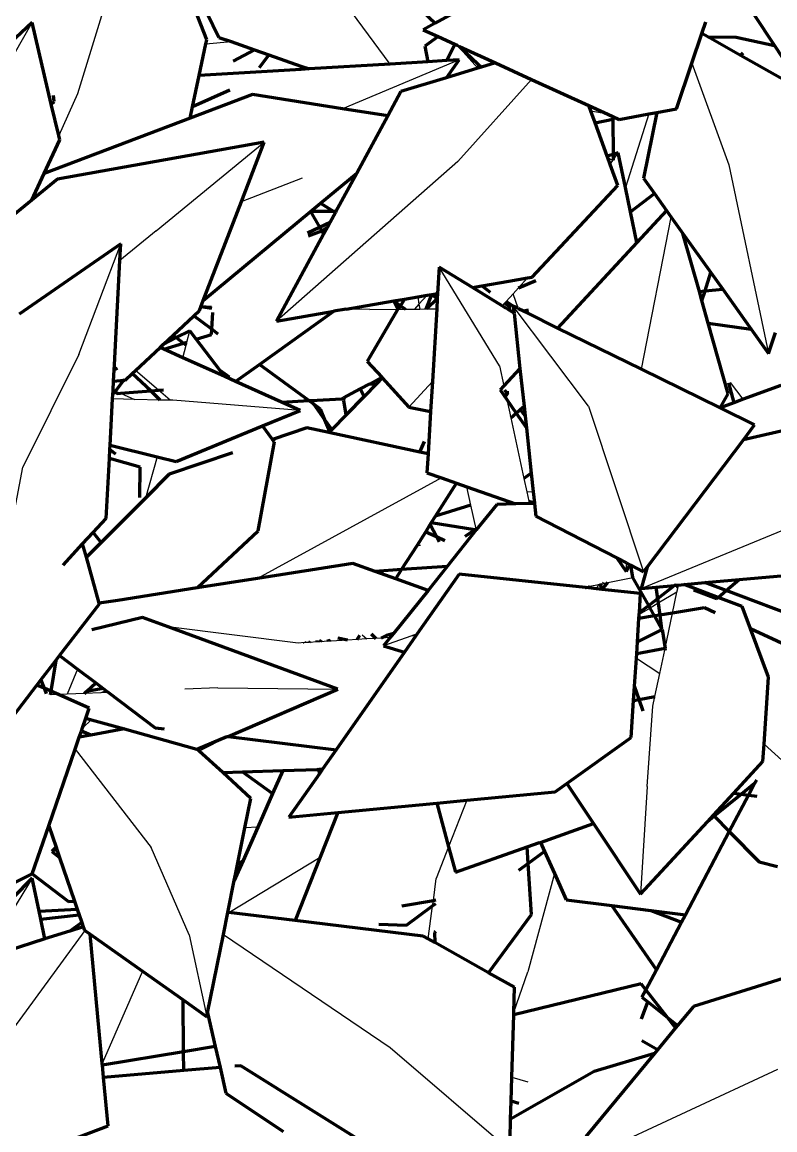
# Model space of a CAD drawing. Header units: millimetres. Extents: x 4307 to 31003, y 2809 to 20009.
# Drawn here: x 7491.4 to 7542.2, y 8134.5 to 8209.3 of the extents above; entities that cross this region are included whole.
import ezdxf

# ---------------------------------------------------------------- set-up
doc = ezdxf.new("R2010")
doc.units = ezdxf.units.MM
doc.layers.add('ProfileEdges', color=7, linetype='Continuous')

msp = doc.modelspace()

# ---------------------------------------------------------------- linework, layer by layer
for p, q in [((7516.201, 8206.426), (7510.197, 8214.64)), ((7497.106, 8210.865), (7495.125, 8204.412)), ((7488.666, 8203.27), (7492.064, 8209.232)), ((7503.785, 8207.794), (7505.483, 8207.938)), ((7522.131, 8206.147), (7520.73, 8207.692)), ((7520.855, 8206.708), (7513, 8203.415)), ((7522.131, 8206.147), (7522.122, 8206.446)), ((7536.559, 8206.486), (7539.052, 8199.622)), ((7525.744, 8205.395), (7520.781, 8199.862)), ((7495.125, 8204.412), (7493.853, 8201.6)), ((7530.886, 8203.039), (7529.742, 8203.241)), ((7533.653, 8203.057), (7532.082, 8198.107)), ((7500.437, 8195.178), (7507.721, 8201.159)), ((7531.225, 8199.911), (7530.892, 8200.091)), ((7531.246, 8199.941), (7531.599, 8200.445)), ((7520.781, 8199.862), (7508.554, 8189.089)), ((7531.068, 8199.687), (7531.225, 8199.911)), ((7531.225, 8199.911), (7531.246, 8199.941)), ((7539.052, 8199.622), (7541.737, 8186.906)), ((7506.18, 8197.158), (7510.288, 8198.741)), ((7533.156, 8185.84), (7535.173, 8196.101)), ((7500.437, 8195.178), (7497.982, 8193.181)), ((7495.22, 8186.831), (7498.041, 8194.297)), ((7523.58, 8186.064), (7519.521, 8192.732)), ((7525.484, 8191.995), (7524.863, 8191.32)), ((7524.234, 8191.712), (7524.211, 8191.777)), ((7524.863, 8191.32), (7524.507, 8190.933)), ((7518.076, 8190.723), (7518.152, 8190.222)), ((7518.707, 8190.832), (7518.152, 8190.222)), ((7524.026, 8190.41), (7523.92, 8190.295)), ((7524.507, 8190.933), (7524.026, 8190.41)), ((7524.848, 8189.963), (7524.507, 8190.933)), ((7504.156, 8190.071), (7503.473, 8190.126)), ((7513.237, 8189.892), (7513.234, 8189.861)), ((7514.831, 8189.858), (7513.237, 8189.892)), ((7514.831, 8189.858), (7516.723, 8189.88)), ((7516.768, 8189.881), (7517.247, 8189.886)), ((7517.247, 8189.886), (7517.852, 8189.894)), ((7518.152, 8190.222), (7517.852, 8189.894)), ((7517.852, 8189.894), (7518.202, 8189.898)), ((7518.152, 8190.222), (7518.202, 8189.898)), ((7518.202, 8189.898), (7518.632, 8189.903)), ((7518.632, 8189.903), (7518.695, 8189.904)), ((7518.695, 8189.904), (7519.352, 8189.911)), ((7523.92, 8190.295), (7523.759, 8190.121)), ((7524.009, 8189.967), (7524.345, 8189.971)), ((7529.593, 8183.348), (7524.517, 8190.084)), ((7502.5, 8187.671), (7502.693, 8188.438)), ((7502.235, 8186.613), (7502.45, 8187.472)), ((7502.45, 8187.472), (7502.5, 8187.671)), ((7495.22, 8186.831), (7491.427, 8179.24)), ((7523.58, 8186.064), (7523.873, 8184.719)), ((7500.596, 8184.418), (7499.036, 8185.761)), ((7497.521, 8184.434), (7497.68, 8184.365)), ((7497.68, 8184.365), (7498.014, 8184.219)), ((7501.374, 8183.747), (7500.596, 8184.418)), ((7519.057, 8185.011), (7517.47, 8183.286)), ((7523.936, 8184.429), (7523.968, 8184.285)), ((7540.031, 8183.815), (7539.164, 8184.935)), ((7498.965, 8183.804), (7497.489, 8183.839)), ((7498.014, 8184.219), (7498.965, 8183.804)), ((7500.701, 8183.763), (7498.965, 8183.804)), ((7501.374, 8183.747), (7500.701, 8183.763)), ((7501.514, 8183.743), (7501.374, 8183.747)), ((7501.514, 8183.743), (7501.521, 8183.77)), ((7501.545, 8183.743), (7501.514, 8183.743)), ((7510.133, 8183.055), (7501.545, 8183.743)), ((7513.084, 8183.734), (7513.32, 8184.043)), ((7523.968, 8184.285), (7523.985, 8184.208)), ((7523.985, 8184.208), (7524.025, 8184.025)), ((7524.124, 8184.111), (7524.025, 8184.025)), ((7524.025, 8184.025), (7524.075, 8183.794)), ((7524.075, 8183.794), (7524.341, 8182.57)), ((7524.187, 8184.165), (7524.124, 8184.111)), ((7529.593, 8183.348), (7533.308, 8172.169)), ((7524.341, 8182.57), (7525.234, 8178.474)), ((7500.495, 8179.937), (7499.699, 8177.143)), ((7490.594, 8174.83), (7491.427, 8179.24)), ((7519.685, 8178.508), (7507.272, 8171.727)), ((7525.234, 8178.474), (7525.433, 8177.562)), ((7521.66, 8176.675), (7521.393, 8177.907)), ((7525.433, 8177.562), (7525.859, 8177.582)), ((7525.433, 8177.562), (7525.568, 8176.94)), ((7525.568, 8176.94), (7525.604, 8176.776)), ((7522.008, 8175.067), (7521.66, 8176.675)), ((7533.149, 8171.053), (7544.61, 8175.776)), ((7522.023, 8174.998), (7522.008, 8175.067)), ((7518.253, 8173.943), (7518.023, 8173.958)), ((7532.119, 8172.206), (7532.151, 8172.769)), ((7530.892, 8171.455), (7532.578, 8171.795)), ((7529.426, 8171.105), (7529.681, 8171.211)), ((7529.681, 8171.211), (7530.255, 8171.327)), ((7530.255, 8171.327), (7530.128, 8171.03)), ((7530.255, 8171.327), (7530.381, 8171.352)), ((7530.381, 8171.352), (7530.58, 8171.369)), ((7530.618, 8171.4), (7530.892, 8171.455)), ((7535.608, 8171.047), (7535.447, 8171.262)), ((7535.556, 8170.805), (7535.608, 8171.047)), ((7535.608, 8171.047), (7535.657, 8171.281)), ((7535.556, 8170.805), (7534.285, 8170.049)), ((7535.257, 8169.395), (7535.556, 8170.805)), ((7533.746, 8169.728), (7533.011, 8169.291)), ((7534.285, 8170.049), (7533.746, 8169.728)), ((7534.75, 8167.002), (7535.257, 8169.395)), ((7510.005, 8167.369), (7501.244, 8168.459)), ((7514.315, 8167.912), (7514.647, 8167.647)), ((7518.036, 8167.98), (7517.599, 8167.824)), ((7510.429, 8167.395), (7510.005, 8167.369)), ((7510.772, 8167.415), (7510.429, 8167.395)), ((7511.295, 8167.447), (7510.772, 8167.415)), ((7511.458, 8167.456), (7511.295, 8167.447)), ((7512.058, 8167.492), (7511.458, 8167.456)), ((7512.229, 8167.502), (7512.058, 8167.492)), ((7512.229, 8167.502), (7512.099, 8167.633)), ((7513.323, 8167.568), (7512.229, 8167.502)), ((7513.992, 8167.608), (7513.323, 8167.568)), ((7514.647, 8167.647), (7513.992, 8167.608)), ((7515.235, 8167.683), (7514.647, 8167.647)), ((7515.611, 8167.705), (7515.235, 8167.683)), ((7516.222, 8167.742), (7515.611, 8167.705)), ((7517.599, 8167.824), (7515.765, 8167.17)), ((7517.941, 8167.845), (7517.599, 8167.824)), ((7534.392, 8165.313), (7534.727, 8166.893)), ((7532.819, 8166.342), (7534.392, 8165.313)), ((7495.132, 8165.609), (7494.433, 8163.918)), ((7534.065, 8163.771), (7534.392, 8165.313)), ((7504.583, 8164.345), (7502.365, 8164.252)), ((7504.583, 8164.345), (7512.69, 8164.257)), ((7493.841, 8163.894), (7493.285, 8163.87)), ((7494.433, 8163.918), (7493.841, 8163.894)), ((7495.601, 8163.967), (7494.433, 8163.918)), ((7496.699, 8164.014), (7495.601, 8163.967)), ((7497.062, 8164.151), (7496.699, 8164.014)), ((7497.216, 8164.035), (7496.699, 8164.014)), ((7533.924, 8163.104), (7534.065, 8163.771)), ((7533.555, 8157.687), (7533.924, 8163.104)), ((7495.455, 8161.642), (7496.062, 8162.196)), ((7505.281, 8161.059), (7503.321, 8160.085)), ((7546.942, 8155.553), (7541.426, 8160.557)), ((7494.963, 8160.21), (7500.088, 8153.58)), ((7533.555, 8157.687), (7533.102, 8150.427)), ((7521.377, 8156.76), (7520.156, 8153.622)), ((7507.291, 8154.957), (7506.418, 8154.9)), ((7493.388, 8153.315), (7493.755, 8153.369)), ((7502.652, 8147.686), (7500.088, 8153.58)), ((7520.156, 8153.622), (7519.323, 8151.482)), ((7505.32, 8149.184), (7511.501, 8152.914)), ((7492.075, 8151.503), (7489.229, 8146.864)), ((7519.127, 8150.007), (7519.323, 8151.482)), ((7527.294, 8151.82), (7525.503, 8145.194)), ((7519.078, 8149.631), (7519.127, 8150.007)), ((7518.783, 8147.411), (7519.078, 8149.631)), ((7495.626, 8147.967), (7490.805, 8141.38)), ((7502.652, 8147.686), (7503.846, 8142.157)), ((7504.968, 8147.715), (7516.222, 8140.086)), ((7499.499, 8145.23), (7496.792, 8139.005)), ((7524.55, 8142.479), (7525.503, 8145.194)), ((7516.222, 8140.086), (7524.272, 8133.152)), ((7524.419, 8138.082), (7525.5, 8137.772)), ((7542.339, 8138.605), (7527.407, 8131.667))]:
    msp.add_line(p, q)
at = {"layer": 'ProfileEdges', "lineweight": 211}
for p, q in [((7516.51, 8211.8), (7519.246, 8209.19)), ((7523.462, 8211.5), (7519.246, 8209.19)), ((7503.841, 8208.059), (7502.825, 8210.652)), ((7503.44, 8210.712), (7504.656, 8208.227)), ((7540.708, 8209.819), (7542.126, 8207.679)), ((7492.064, 8209.232), (7486.545, 8204.035)), ((7493.357, 8203.715), (7492.064, 8209.232)), ((7519.246, 8209.19), (7518.433, 8208.745)), ((7537.231, 8208.483), (7537.497, 8209.273)), ((7518.433, 8208.745), (7519.441, 8208.283)), ((7519.441, 8208.283), (7518.545, 8207.631)), ((7519.441, 8208.283), (7520.583, 8207.76)), ((7536.559, 8206.486), (7537.231, 8208.483)), ((7537.637, 8208.253), (7537.231, 8208.483)), ((7503.331, 8205.643), (7503.785, 8207.794)), ((7503.785, 8207.794), (7503.841, 8208.059)), ((7504.656, 8208.227), (7505.483, 8207.938)), ((7505.483, 8207.938), (7507.06, 8207.387)), ((7518.545, 8207.631), (7518.748, 8206.58)), ((7520.027, 8206.658), (7520.583, 8207.76)), ((7520.583, 8207.76), (7520.73, 8207.692)), ((7520.73, 8207.692), (7520.895, 8207.617)), ((7520.895, 8207.617), (7522.122, 8206.446)), ((7520.895, 8207.617), (7523.316, 8206.507)), ((7537.637, 8208.253), (7539.549, 8208.235)), ((7539.848, 8207.002), (7537.637, 8208.253)), ((7539.549, 8208.235), (7542.126, 8207.679)), ((7542.126, 8207.679), (7543.222, 8206.026)), ((7505.629, 8206.612), (7507.06, 8207.387)), ((7507.06, 8207.387), (7508.026, 8207.049)), ((7508.026, 8207.049), (7507.386, 8206.176)), ((7508.026, 8207.049), (7510.186, 8206.294)), ((7539.848, 8207.002), (7540.026, 8207.183)), ((7542.879, 8205.287), (7539.848, 8207.002)), ((7510.202, 8206.061), (7503.331, 8205.643)), ((7510.186, 8206.294), (7510.202, 8206.061)), ((7510.186, 8206.294), (7510.757, 8206.095)), ((7510.757, 8206.095), (7510.202, 8206.061)), ((7516.201, 8206.426), (7510.757, 8206.095)), ((7518.748, 8206.58), (7516.201, 8206.426)), ((7520.027, 8206.658), (7518.748, 8206.58)), ((7520.017, 8205.504), (7520.855, 8206.708)), ((7522.131, 8206.147), (7520.017, 8205.504)), ((7520.855, 8206.708), (7520.027, 8206.658)), ((7522.122, 8206.446), (7522.362, 8206.217)), ((7522.362, 8206.217), (7522.131, 8206.147)), ((7523.316, 8206.507), (7522.362, 8206.217)), ((7523.316, 8206.507), (7525.744, 8205.395)), ((7535.52, 8203.401), (7536.559, 8206.486)), ((7502.884, 8203.53), (7503.331, 8205.643)), ((7520.017, 8205.504), (7516.927, 8204.565)), ((7525.744, 8205.395), (7529.601, 8203.627)), ((7505.397, 8204.657), (7502.884, 8203.53)), ((7516.927, 8204.565), (7516.044, 8202.933)), ((7493.357, 8203.715), (7493.546, 8203.909)), ((7493.546, 8203.909), (7493.497, 8204.304)), ((7506.92, 8204.377), (7502.726, 8202.784)), ((7513, 8203.415), (7506.92, 8204.377)), ((7493.853, 8201.6), (7493.357, 8203.715)), ((7502.726, 8202.784), (7502.884, 8203.53)), ((7516.044, 8202.933), (7513, 8203.415)), ((7529.742, 8203.241), (7529.601, 8203.627)), ((7529.601, 8203.627), (7530.886, 8203.039)), ((7530.029, 8202.455), (7529.742, 8203.241)), ((7530.886, 8203.039), (7531.225, 8202.883)), ((7531.65, 8202.688), (7533.653, 8203.057)), ((7534.196, 8203.157), (7533.3, 8198.725)), ((7533.653, 8203.057), (7534.196, 8203.157)), ((7534.196, 8203.157), (7535.52, 8203.401)), ((7502.726, 8202.784), (7492.879, 8199.041)), ((7516.044, 8202.933), (7513.954, 8199.071)), ((7530.029, 8202.455), (7531.226, 8202.717)), ((7530.85, 8200.207), (7530.029, 8202.455)), ((7531.225, 8202.883), (7531.226, 8202.717)), ((7531.225, 8202.883), (7531.65, 8202.688)), ((7531.226, 8202.717), (7531.243, 8200.332)), ((7493.923, 8201.305), (7493.853, 8201.6)), ((7492.879, 8199.041), (7493.923, 8201.305)), ((7507.721, 8201.159), (7493.779, 8198.659)), ((7506.18, 8197.158), (7507.721, 8201.159)), ((7531.243, 8200.332), (7530.85, 8200.207)), ((7530.892, 8200.091), (7530.85, 8200.207)), ((7531.049, 8199.661), (7530.892, 8200.091)), ((7531.599, 8200.445), (7531.243, 8200.332)), ((7531.243, 8200.332), (7531.246, 8199.941)), ((7532.082, 8198.107), (7531.599, 8200.445)), ((7531.068, 8199.687), (7531.049, 8199.661)), ((7531.569, 8198.239), (7531.049, 8199.661)), ((7492.052, 8197.248), (7492.879, 8199.041)), ((7493.779, 8198.659), (7492.052, 8197.248)), ((7511.51, 8197.041), (7513.954, 8199.071)), ((7513.954, 8199.071), (7512.555, 8196.485)), ((7533.3, 8198.725), (7534.043, 8197.684)), ((7525.781, 8192.046), (7531.569, 8198.239)), ((7532.425, 8196.447), (7532.082, 8198.107)), ((7492.052, 8197.248), (7488.668, 8194.486)), ((7503.609, 8190.481), (7506.18, 8197.158)), ((7532.425, 8196.447), (7534.043, 8197.684)), ((7534.043, 8197.684), (7534.858, 8196.543)), ((7503.609, 8190.481), (7510.828, 8196.475)), ((7510.828, 8196.475), (7511.51, 8197.041)), ((7512.412, 8196.484), (7510.828, 8196.475)), ((7510.828, 8196.475), (7511.449, 8195.422)), ((7511.51, 8197.041), (7512.412, 8196.484)), ((7512.519, 8196.418), (7512.161, 8195.755)), ((7512.555, 8196.485), (7512.412, 8196.484)), ((7512.412, 8196.484), (7512.519, 8196.418)), ((7512.555, 8196.485), (7512.519, 8196.418)), ((7532.852, 8194.383), (7532.425, 8196.447)), ((7534.858, 8196.543), (7532.852, 8194.383)), ((7534.858, 8196.543), (7535.173, 8196.101)), ((7511.449, 8195.422), (7512.161, 8195.755)), ((7512.161, 8195.755), (7511.985, 8195.431)), ((7535.173, 8196.101), (7535.96, 8194.999)), ((7511.726, 8194.952), (7508.554, 8189.089)), ((7510.637, 8195.042), (7511.449, 8195.422)), ((7510.708, 8194.847), (7511.596, 8195.185)), ((7511.449, 8195.422), (7511.596, 8195.185)), ((7511.596, 8195.185), (7511.985, 8195.431)), ((7511.596, 8195.185), (7511.726, 8194.952)), ((7511.985, 8195.431), (7511.726, 8194.952)), ((7537.065, 8191.087), (7535.96, 8194.999)), ((7535.96, 8194.999), (7537.848, 8192.354)), ((7498.041, 8194.297), (7491.194, 8189.552)), ((7497.982, 8193.181), (7498.041, 8194.297)), ((7532.852, 8194.383), (7527.498, 8188.62)), ((7497.611, 8186.145), (7497.982, 8193.181)), ((7519.521, 8192.732), (7519.414, 8190.953)), ((7521.756, 8191.355), (7519.521, 8192.732)), ((7524.211, 8191.777), (7525.484, 8191.995)), ((7524.863, 8191.32), (7526.028, 8191.833)), ((7525.484, 8191.995), (7525.781, 8192.046)), ((7537.45, 8191.124), (7537.848, 8192.354)), ((7537.848, 8192.354), (7538.643, 8191.24)), ((7521.756, 8191.355), (7522.392, 8191.464)), ((7523.759, 8190.121), (7521.756, 8191.355)), ((7522.392, 8191.464), (7524.211, 8191.777)), ((7522.982, 8191.013), (7522.392, 8191.464)), ((7537.065, 8191.087), (7537.45, 8191.124)), ((7537.239, 8190.472), (7537.065, 8191.087)), ((7537.239, 8190.472), (7537.45, 8191.124)), ((7537.45, 8191.124), (7538.643, 8191.24)), ((7538.643, 8191.24), (7540.569, 8188.541)), ((7503.473, 8190.126), (7503.609, 8190.481)), ((7513.237, 8189.892), (7516.453, 8190.445)), ((7516.453, 8190.445), (7517.18, 8190.569)), ((7516.453, 8190.445), (7516.723, 8189.88)), ((7516.453, 8190.445), (7516.912, 8190.122)), ((7517.18, 8190.569), (7516.912, 8190.122)), ((7517.18, 8190.569), (7518.076, 8190.723)), ((7518.076, 8190.723), (7518.707, 8190.832)), ((7518.632, 8189.903), (7519.016, 8190.885)), ((7519.392, 8190.582), (7518.695, 8189.904)), ((7518.707, 8190.832), (7519.016, 8190.885)), ((7519.016, 8190.885), (7519.414, 8190.953)), ((7519.392, 8190.582), (7519.016, 8190.885)), ((7519.392, 8190.582), (7519.352, 8189.911)), ((7519.414, 8190.953), (7519.392, 8190.582)), ((7524.517, 8190.084), (7524.026, 8190.41)), ((7537.666, 8188.958), (7537.239, 8190.472)), ((7502.961, 8189.435), (7503.345, 8189.795)), ((7503.345, 8189.795), (7503.441, 8190.044)), ((7503.441, 8190.044), (7503.473, 8190.126)), ((7504.187, 8189.945), (7503.441, 8190.044)), ((7504.182, 8188.536), (7504.26, 8189.656)), ((7507.397, 8186.168), (7512.405, 8189.75)), ((7508.554, 8189.089), (7512.405, 8189.75)), ((7513.237, 8189.892), (7512.405, 8189.75)), ((7516.723, 8189.88), (7514.669, 8186.368)), ((7516.723, 8189.88), (7516.768, 8189.881)), ((7516.912, 8190.122), (7516.768, 8189.881)), ((7516.912, 8190.122), (7517.247, 8189.886)), ((7519.352, 8189.911), (7519.057, 8185.011)), ((7524.009, 8189.967), (7523.759, 8190.121)), ((7524.345, 8189.971), (7523.92, 8190.295)), ((7524.162, 8189.873), (7524.009, 8189.967)), ((7524.162, 8189.873), (7524.345, 8189.971)), ((7524.567, 8189.623), (7524.162, 8189.873)), ((7524.848, 8189.963), (7524.517, 8190.084)), ((7524.517, 8190.084), (7524.567, 8189.623)), ((7524.567, 8189.623), (7524.967, 8185.896)), ((7524.866, 8189.913), (7524.848, 8189.963)), ((7525.204, 8189.747), (7524.866, 8189.913)), ((7525.547, 8189.833), (7525.204, 8189.747)), ((7525.494, 8189.612), (7525.204, 8189.747)), ((7527.498, 8188.62), (7525.494, 8189.612)), ((7501.567, 8188.13), (7502.961, 8189.435)), ((7504.182, 8188.536), (7502.961, 8189.435)), ((7537.666, 8188.958), (7540.569, 8188.541)), ((7539.013, 8184.191), (7537.666, 8188.958)), ((7500.919, 8187.524), (7501.567, 8188.13)), ((7501.567, 8188.13), (7501.783, 8187.969)), ((7502.693, 8188.438), (7501.783, 8187.969)), ((7503.128, 8187.867), (7502.693, 8188.438)), ((7503.128, 8187.867), (7504.158, 8188.188)), ((7504.158, 8188.188), (7504.182, 8188.536)), ((7504.62, 8188.214), (7504.182, 8188.536)), ((7533.156, 8185.84), (7527.498, 8188.62)), ((7540.569, 8188.541), (7541.737, 8186.906)), ((7541.737, 8186.906), (7542.205, 8188.307)), ((7500.69, 8187.309), (7500.919, 8187.524)), ((7501.783, 8187.969), (7500.919, 8187.524)), ((7500.956, 8187.189), (7502.277, 8187.601)), ((7501.783, 8187.969), (7502.277, 8187.601)), ((7502.277, 8187.601), (7502.5, 8187.671)), ((7502.277, 8187.601), (7502.45, 8187.472)), ((7504.713, 8185.787), (7503.128, 8187.867)), ((7499.036, 8185.761), (7500.69, 8187.309)), ((7500.956, 8187.189), (7500.69, 8187.309)), ((7502.235, 8186.613), (7500.956, 8187.189)), ((7505.05, 8185.345), (7502.235, 8186.613)), ((7497.593, 8185.81), (7497.611, 8186.145)), ((7497.81, 8185.922), (7497.593, 8185.81)), ((7497.611, 8186.145), (7497.656, 8186.16)), ((7505.783, 8185.014), (7507.397, 8186.168)), ((7510.717, 8183.723), (7507.397, 8186.168)), ((7514.669, 8186.368), (7515.646, 8185.293)), ((7524.967, 8185.896), (7523.873, 8184.719)), ((7524.967, 8185.896), (7525.241, 8183.346)), ((7497.552, 8185.032), (7497.593, 8185.81)), ((7497.552, 8185.032), (7498.239, 8185.096)), ((7497.68, 8184.365), (7498.239, 8185.096)), ((7498.239, 8185.096), (7498.295, 8185.169)), ((7498.239, 8185.096), (7498.336, 8185.105)), ((7498.336, 8185.105), (7498.821, 8185.56)), ((7498.821, 8185.56), (7499.036, 8185.761)), ((7500.059, 8184.376), (7498.821, 8185.56)), ((7504.713, 8185.787), (7505.342, 8185.318)), ((7505.05, 8185.345), (7504.713, 8185.787)), ((7505.783, 8185.014), (7505.05, 8185.345)), ((7514.834, 8184.857), (7515.646, 8185.293)), ((7515.683, 8185.253), (7515.268, 8184.83)), ((7515.646, 8185.293), (7515.683, 8185.253)), ((7515.683, 8185.253), (7517.47, 8183.286)), ((7538.467, 8183.241), (7533.156, 8185.84)), ((7497.505, 8184.136), (7497.518, 8184.39)), ((7497.518, 8184.39), (7497.521, 8184.434)), ((7497.518, 8184.39), (7497.639, 8184.311)), ((7497.521, 8184.434), (7497.552, 8185.032)), ((7497.639, 8184.311), (7497.68, 8184.365)), ((7498.014, 8184.219), (7500.059, 8184.376)), ((7500.059, 8184.376), (7500.596, 8184.418)), ((7500.701, 8183.763), (7500.059, 8184.376)), ((7500.596, 8184.418), (7500.934, 8184.444)), ((7508.881, 8183.619), (7505.783, 8185.014)), ((7513.32, 8184.043), (7514.198, 8184.515)), ((7514.198, 8184.515), (7514.834, 8184.857)), ((7514.198, 8184.515), (7514.46, 8184.006)), ((7515.268, 8184.83), (7514.46, 8184.006)), ((7514.834, 8184.857), (7515.268, 8184.83)), ((7519.057, 8185.011), (7518.935, 8182.979)), ((7523.873, 8184.719), (7523.621, 8184.447)), ((7523.621, 8184.447), (7524.075, 8183.794)), ((7524.063, 8184.28), (7523.936, 8184.429)), ((7539.023, 8184.932), (7539.396, 8183.582)), ((7542.555, 8184.742), (7540.031, 8183.815)), ((7497.325, 8180.726), (7497.489, 8183.839)), ((7497.489, 8183.839), (7497.505, 8184.136)), ((7497.505, 8184.136), (7497.639, 8184.311)), ((7497.639, 8184.311), (7497.805, 8184.203)), ((7497.805, 8184.203), (7498.014, 8184.219)), ((7508.881, 8183.619), (7510.717, 8183.723)), ((7510.133, 8183.055), (7508.881, 8183.619)), ((7510.717, 8183.723), (7510.872, 8183.732)), ((7511.056, 8183.473), (7510.717, 8183.723)), ((7510.872, 8183.732), (7512.961, 8183.85)), ((7511.056, 8183.473), (7510.872, 8183.732)), ((7512.961, 8183.85), (7513.056, 8183.901)), ((7513.056, 8183.901), (7513.32, 8184.043)), ((7513.084, 8183.734), (7513.056, 8183.901)), ((7513.25, 8182.771), (7513.084, 8183.734)), ((7514.46, 8184.006), (7513.25, 8182.771)), ((7523.968, 8184.285), (7524.063, 8184.28)), ((7523.985, 8184.208), (7524.124, 8184.111)), ((7524.181, 8184.14), (7524.063, 8184.28)), ((7524.063, 8184.28), (7524.212, 8184.27)), ((7524.075, 8183.794), (7524.706, 8182.885)), ((7524.124, 8184.111), (7524.167, 8184.081)), ((7538.467, 8183.241), (7539.013, 8184.191)), ((7540.031, 8183.815), (7539.396, 8183.582)), ((7507.59, 8182.01), (7510.133, 8183.055)), ((7511.805, 8182.423), (7511.056, 8183.473)), ((7511.508, 8183.14), (7511.056, 8183.473)), ((7511.805, 8182.423), (7511.508, 8183.14)), ((7517.47, 8183.286), (7518.935, 8182.979)), ((7518.935, 8182.979), (7518.764, 8180.13)), ((7524.341, 8182.57), (7524.706, 8182.885)), ((7524.706, 8182.885), (7524.979, 8183.12)), ((7524.706, 8182.885), (7525.397, 8181.889)), ((7524.979, 8183.12), (7525.241, 8183.346)), ((7525.31, 8182.695), (7524.979, 8183.12)), ((7525.241, 8183.346), (7525.31, 8182.695)), ((7539.396, 8183.582), (7538.467, 8183.241)), ((7540.792, 8182.087), (7538.467, 8183.241)), ((7512.27, 8181.771), (7511.805, 8182.423)), ((7512.133, 8181.631), (7511.805, 8182.423)), ((7513.25, 8182.771), (7512.27, 8181.771)), ((7525.31, 8182.695), (7525.397, 8181.889)), ((7501.772, 8179.619), (7507.59, 8182.01)), ((7508.284, 8181.099), (7507.59, 8182.01)), ((7510.592, 8181.876), (7508.284, 8181.099)), ((7512.064, 8181.561), (7510.592, 8181.876)), ((7512.133, 8181.631), (7512.064, 8181.561)), ((7512.171, 8181.539), (7512.064, 8181.561)), ((7512.27, 8181.771), (7512.133, 8181.631)), ((7512.171, 8181.539), (7512.133, 8181.631)), ((7518.214, 8180.247), (7512.171, 8181.539)), ((7525.397, 8181.889), (7525.724, 8178.839)), ((7540.033, 8181.081), (7540.792, 8182.087)), ((7543.468, 8181.863), (7540.033, 8181.081)), ((7497.309, 8180.425), (7497.325, 8180.726)), ((7497.325, 8180.726), (7500.495, 8179.937)), ((7507.299, 8174.935), (7508.413, 8180.931)), ((7508.413, 8180.931), (7508.284, 8181.099)), ((7518.214, 8180.247), (7518.525, 8180.97)), ((7533.553, 8172.493), (7540.033, 8181.081)), ((7497.277, 8179.821), (7497.309, 8180.425)), ((7497.309, 8180.425), (7497.681, 8180.139)), ((7500.495, 8179.937), (7501.772, 8179.619)), ((7505.586, 8180.191), (7501.305, 8178.751)), ((7518.764, 8180.13), (7518.214, 8180.247)), ((7518.764, 8180.13), (7518.687, 8178.859)), ((7497.063, 8175.768), (7497.277, 8179.821)), ((7499.355, 8179.223), (7497.277, 8179.821)), ((7499.337, 8177.195), (7499.355, 8179.223)), ((7501.305, 8178.751), (7499.699, 8177.143)), ((7518.687, 8178.859), (7519.685, 8178.508)), ((7519.685, 8178.508), (7520.687, 8178.155)), ((7525.724, 8178.839), (7525.234, 8178.474)), ((7525.724, 8178.839), (7525.859, 8177.582)), ((7519.279, 8175.937), (7520.687, 8178.155)), ((7520.687, 8178.155), (7521.393, 8177.907)), ((7521.393, 8177.907), (7524.673, 8176.753)), ((7499.699, 8177.143), (7496.718, 8174.157)), ((7525.568, 8176.94), (7525.941, 8176.816)), ((7525.859, 8177.582), (7525.941, 8176.816)), ((7521.66, 8176.675), (7519.279, 8175.937)), ((7523.4, 8176.721), (7522.023, 8174.998)), ((7524.673, 8176.753), (7523.4, 8176.721)), ((7525.604, 8176.776), (7524.673, 8176.753)), ((7525.945, 8176.785), (7525.604, 8176.776)), ((7525.941, 8176.816), (7525.945, 8176.785)), ((7525.945, 8176.785), (7526.036, 8175.938)), ((7496.187, 8174.825), (7497.063, 8175.768)), ((7518.912, 8175.359), (7518.987, 8175.477)), ((7518.987, 8175.477), (7519.279, 8175.937)), ((7521.928, 8175.013), (7518.987, 8175.477)), ((7526.036, 8175.938), (7531.49, 8173.111)), ((7495.468, 8174.051), (7496.187, 8174.825)), ((7496.718, 8174.157), (7496.187, 8174.825)), ((7503.195, 8171.087), (7507.299, 8174.935)), ((7518.023, 8173.958), (7518.609, 8174.881)), ((7518.609, 8174.881), (7518.912, 8175.359)), ((7518.609, 8174.881), (7519.331, 8174.545)), ((7518.912, 8175.359), (7519.331, 8174.545)), ((7522.023, 8174.998), (7520.058, 8172.54)), ((7521.269, 8174.574), (7521.928, 8175.013)), ((7521.928, 8175.013), (7522.008, 8175.067)), ((7522.023, 8174.998), (7521.928, 8175.013)), ((7494.152, 8172.633), (7495.468, 8174.051)), ((7495.719, 8173.157), (7495.468, 8174.051)), ((7496.718, 8174.157), (7495.719, 8173.157)), ((7516.983, 8172.32), (7518.023, 8173.958)), ((7519.331, 8174.545), (7519.889, 8174.285)), ((7519.331, 8174.545), (7519.506, 8174.205)), ((7496.592, 8170.051), (7495.719, 8173.157)), ((7513.685, 8172.733), (7507.272, 8171.727)), ((7515.204, 8172.192), (7513.685, 8172.733)), ((7520.058, 8172.54), (7516.983, 8172.32)), ((7520.058, 8172.54), (7518.766, 8170.924)), ((7531.49, 8173.111), (7532.119, 8172.206)), ((7531.49, 8173.111), (7532.151, 8172.769)), ((7532.119, 8172.206), (7532.376, 8172.652)), ((7532.151, 8172.769), (7532.376, 8172.652)), ((7532.376, 8172.652), (7532.453, 8172.612)), ((7532.578, 8171.795), (7532.453, 8172.612)), ((7532.453, 8172.612), (7533.308, 8172.169)), ((7533.553, 8172.493), (7533.149, 8171.053)), ((7533.308, 8172.169), (7533.553, 8172.493)), ((7539.747, 8171.652), (7548.275, 8172.428)), ((7507.272, 8171.727), (7503.195, 8171.087)), ((7516.983, 8172.32), (7515.204, 8172.192)), ((7516.589, 8171.699), (7515.204, 8172.192)), ((7516.589, 8171.699), (7516.983, 8172.32)), ((7518.766, 8170.924), (7516.589, 8171.699)), ((7520.864, 8172.023), (7518.036, 8167.98)), ((7529.395, 8171.109), (7520.864, 8172.023)), ((7533.648, 8169.902), (7532.578, 8171.795)), ((7537.429, 8171.442), (7539.747, 8171.652)), ((7538.863, 8170.903), (7539.747, 8171.652)), ((7503.195, 8171.087), (7497.853, 8170.249)), ((7518.766, 8170.924), (7516.442, 8168.017)), ((7529.379, 8171.151), (7529.395, 8171.109)), ((7529.395, 8171.109), (7529.426, 8171.105)), ((7529.426, 8171.105), (7529.456, 8171.166)), ((7529.613, 8171.085), (7529.426, 8171.105)), ((7529.681, 8171.211), (7529.613, 8171.085)), ((7530.128, 8171.03), (7529.613, 8171.085)), ((7530.502, 8170.99), (7530.128, 8171.03)), ((7530.502, 8170.99), (7530.381, 8171.352)), ((7530.502, 8170.99), (7530.892, 8171.455)), ((7533.103, 8170.711), (7530.502, 8170.99)), ((7530.618, 8171.4), (7530.58, 8171.369)), ((7533.149, 8171.053), (7534.132, 8171.142)), ((7534.132, 8171.142), (7535.399, 8171.257)), ((7534.132, 8171.142), (7534.243, 8170.352)), ((7535.399, 8171.257), (7534.243, 8170.352)), ((7535.447, 8171.262), (7535.399, 8171.257)), ((7535.447, 8171.262), (7535.657, 8171.281)), ((7535.657, 8171.281), (7536.039, 8171.315)), ((7536.039, 8171.315), (7537.429, 8171.442)), ((7538.326, 8170.448), (7536.039, 8171.315)), ((7536.681, 8170.948), (7538.23, 8170.367)), ((7538.863, 8170.903), (7537.429, 8171.442)), ((7538.326, 8170.448), (7538.863, 8170.903)), ((7544.432, 8168.811), (7538.863, 8170.903)), ((7497.853, 8170.249), (7496.592, 8170.051)), ((7533.02, 8169.428), (7533.103, 8170.711)), ((7534.243, 8170.352), (7533.648, 8169.902)), ((7534.243, 8170.352), (7534.285, 8170.049)), ((7538.23, 8170.367), (7538.326, 8170.448)), ((7539.955, 8169.83), (7538.326, 8170.448)), ((7493.918, 8166.525), (7496.605, 8170.004)), ((7496.605, 8170.004), (7496.592, 8170.051)), ((7533.011, 8169.291), (7533.02, 8169.428)), ((7533.648, 8169.902), (7533.02, 8169.428)), ((7533.746, 8169.728), (7533.648, 8169.902)), ((7534.048, 8169.194), (7533.746, 8169.728)), ((7534.285, 8170.049), (7534.397, 8169.252)), ((7537.405, 8169.752), (7535.257, 8169.395)), ((7538.135, 8169.416), (7537.405, 8169.752)), ((7540.516, 8168.32), (7539.955, 8169.83)), ((7499.5, 8169.099), (7496.089, 8168.26)), ((7501.244, 8168.459), (7499.5, 8169.099)), ((7532.891, 8167.444), (7532.993, 8169.019)), ((7532.993, 8169.019), (7533.011, 8169.291)), ((7534.048, 8169.194), (7532.993, 8169.019)), ((7534.397, 8169.252), (7534.048, 8169.194)), ((7534.522, 8168.356), (7534.048, 8169.194)), ((7535.257, 8169.395), (7534.397, 8169.252)), ((7534.397, 8169.252), (7534.522, 8168.356)), ((7512.69, 8164.257), (7501.244, 8168.459)), ((7514.921, 8167.988), (7515.235, 8167.683)), ((7516.442, 8168.017), (7515.967, 8167.879)), ((7516.442, 8168.017), (7516.222, 8167.742)), ((7518.036, 8167.98), (7517.941, 8167.845)), ((7532.891, 8167.444), (7534.568, 8168.275)), ((7534.568, 8168.275), (7534.522, 8168.356)), ((7534.568, 8168.275), (7534.75, 8167.002)), ((7546.454, 8165.586), (7540.516, 8168.32)), ((7541.722, 8165.07), (7540.516, 8168.32)), ((7510.414, 8167.421), (7510.429, 8167.395)), ((7510.812, 8167.471), (7510.772, 8167.415)), ((7511.295, 8167.447), (7511.294, 8167.532)), ((7511.552, 8167.564), (7511.458, 8167.456)), ((7512.002, 8167.621), (7512.058, 8167.492)), ((7513.323, 8167.568), (7512.688, 8167.707)), ((7513.992, 8167.608), (7514.173, 8167.894)), ((7515.967, 8167.879), (7515.611, 8167.705)), ((7516.222, 8167.742), (7515.765, 8167.17)), ((7515.765, 8167.17), (7517.181, 8166.758)), ((7517.941, 8167.845), (7517.181, 8166.758)), ((7532.839, 8166.645), (7532.891, 8167.444)), ((7493.663, 8166.195), (7493.918, 8166.525)), ((7493.918, 8166.525), (7495.132, 8165.609)), ((7517.181, 8166.758), (7512.577, 8160.176)), ((7532.819, 8166.342), (7532.839, 8166.645)), ((7534.75, 8167.002), (7532.839, 8166.645)), ((7534.75, 8167.002), (7534.727, 8166.893)), ((7492.644, 8164.876), (7493.663, 8166.195)), ((7493.663, 8166.195), (7493.325, 8164.119)), ((7532.697, 8164.46), (7532.819, 8166.342)), ((7495.132, 8165.609), (7496.361, 8164.68)), ((7541.426, 8160.557), (7541.722, 8165.07)), ((7488.298, 8159.25), (7492.379, 8164.533)), ((7492.379, 8164.533), (7492.644, 8164.876)), ((7492.871, 8164.318), (7492.379, 8164.533)), ((7492.644, 8164.876), (7492.871, 8164.318)), ((7492.871, 8164.318), (7493.017, 8163.957)), ((7493.325, 8164.119), (7492.871, 8164.318)), ((7495.738, 8164.096), (7496.361, 8164.68)), ((7496.864, 8164.301), (7495.738, 8164.096)), ((7496.361, 8164.68), (7496.864, 8164.301)), ((7496.864, 8164.301), (7497.062, 8164.151)), ((7505.281, 8161.059), (7512.69, 8164.257)), ((7532.634, 8163.493), (7532.697, 8164.46)), ((7532.998, 8163.564), (7532.697, 8164.46)), ((7493.325, 8164.119), (7493.285, 8163.87)), ((7493.841, 8163.894), (7493.325, 8164.119)), ((7495.917, 8162.986), (7493.841, 8163.894)), ((7495.601, 8163.967), (7495.738, 8164.096)), ((7497.062, 8164.151), (7497.216, 8164.035)), ((7497.216, 8164.035), (7500.371, 8161.653)), ((7532.473, 8161.007), (7532.634, 8163.493)), ((7532.634, 8163.493), (7532.998, 8163.564)), ((7532.998, 8163.564), (7534.065, 8163.771)), ((7533.265, 8162.769), (7532.998, 8163.564)), ((7495.682, 8162.302), (7495.917, 8162.986)), ((7495.455, 8161.642), (7495.682, 8162.302)), ((7495.682, 8162.302), (7496.062, 8162.196)), ((7496.062, 8162.196), (7498.294, 8161.573)), ((7495.239, 8161.013), (7495.383, 8161.433)), ((7495.383, 8161.433), (7495.455, 8161.642)), ((7496.026, 8161.157), (7495.383, 8161.433)), ((7498.294, 8161.573), (7496.026, 8161.157)), ((7498.294, 8161.573), (7503.176, 8160.21)), ((7500.371, 8161.653), (7500.976, 8161.58)), ((7494.963, 8160.21), (7495.239, 8161.013)), ((7496.026, 8161.157), (7495.239, 8161.013)), ((7503.176, 8160.21), (7505.195, 8161.069)), ((7505.195, 8161.069), (7505.281, 8161.059)), ((7505.281, 8161.059), (7512.577, 8160.176)), ((7528.134, 8157.901), (7532.473, 8161.007)), ((7541.348, 8159.367), (7541.426, 8160.557)), ((7493.186, 8155.035), (7494.963, 8160.21)), ((7503.321, 8160.085), (7503.176, 8160.21)), ((7504.916, 8158.63), (7503.321, 8160.085)), ((7512.577, 8160.176), (7511.657, 8158.861)), ((7539.385, 8157.239), (7541.348, 8159.367)), ((7504.916, 8158.63), (7506.259, 8158.676)), ((7506.82, 8156.893), (7504.916, 8158.63)), ((7506.259, 8158.676), (7508.971, 8158.769)), ((7506.259, 8158.676), (7508.286, 8157.214)), ((7508.971, 8158.769), (7508.286, 8157.214)), ((7508.971, 8158.769), (7511.297, 8158.849)), ((7511.438, 8158.549), (7509.386, 8155.614)), ((7511.297, 8158.849), (7511.433, 8158.853)), ((7511.434, 8158.793), (7511.297, 8158.849)), ((7511.433, 8158.853), (7511.657, 8158.861)), ((7511.434, 8158.793), (7511.433, 8158.853)), ((7511.438, 8158.549), (7511.434, 8158.793)), ((7511.57, 8158.737), (7511.434, 8158.793)), ((7511.57, 8158.737), (7511.438, 8158.549)), ((7511.657, 8158.861), (7511.57, 8158.737)), ((7527.335, 8157.329), (7528.134, 8157.901)), ((7528.134, 8157.901), (7529.931, 8155.197)), ((7540.79, 8157.891), (7539.906, 8157.175)), ((7540.79, 8157.891), (7540.382, 8157.116)), ((7540.914, 8158.125), (7540.79, 8157.891)), ((7506.418, 8154.9), (7506.82, 8156.893)), ((7508.286, 8157.214), (7507.291, 8154.957)), ((7519.37, 8156.568), (7521.377, 8156.76)), ((7521.377, 8156.76), (7527.335, 8157.329)), ((7538.01, 8155.748), (7539.385, 8157.239)), ((7539.906, 8157.175), (7538.069, 8155.687)), ((7540.382, 8157.116), (7539.083, 8154.653)), ((7539.385, 8157.239), (7539.906, 8157.175)), ((7539.906, 8157.175), (7540.382, 8157.116)), ((7540.382, 8157.116), (7540.948, 8157.047)), ((7512.693, 8155.93), (7519.37, 8156.568)), ((7519.37, 8156.568), (7520.156, 8153.622)), ((7509.386, 8155.614), (7512.693, 8155.93)), ((7512.693, 8155.93), (7511.501, 8152.914)), ((7533.102, 8150.427), (7537.614, 8155.319)), ((7537.614, 8155.319), (7538.01, 8155.748)), ((7538.069, 8155.687), (7537.614, 8155.319)), ((7538.01, 8155.748), (7538.069, 8155.687)), ((7538.069, 8155.687), (7539.083, 8154.653)), ((7492.071, 8151.789), (7493.186, 8155.035)), ((7493.186, 8155.035), (7493.673, 8153.608)), ((7505.922, 8152.44), (7506.418, 8154.9)), ((7507.291, 8154.957), (7506.301, 8152.71)), ((7526.361, 8153.909), (7529.931, 8155.197)), ((7529.931, 8155.197), (7533.102, 8150.427)), ((7539.083, 8154.653), (7536.125, 8149.042)), ((7539.083, 8154.653), (7541.089, 8152.608)), ((7525.459, 8153.626), (7526.294, 8153.919)), ((7526.294, 8153.919), (7526.361, 8153.909)), ((7526.348, 8153.938), (7526.361, 8153.909)), ((7526.361, 8153.909), (7526.629, 8153.31)), ((7493.673, 8153.608), (7493.388, 8153.315)), ((7493.388, 8153.315), (7493.914, 8152.902)), ((7493.673, 8153.608), (7493.755, 8153.369)), ((7493.755, 8153.369), (7493.914, 8152.902)), ((7520.156, 8153.622), (7520.61, 8151.922)), ((7520.61, 8151.922), (7525.459, 8153.626)), ((7525.527, 8152.5), (7525.459, 8153.626)), ((7526.629, 8153.31), (7525.527, 8152.5)), ((7526.629, 8153.31), (7527.294, 8151.82)), ((7493.914, 8152.902), (7494.917, 8149.961)), ((7505.785, 8151.765), (7505.922, 8152.44)), ((7505.922, 8152.44), (7506.301, 8152.71)), ((7506.301, 8152.71), (7505.967, 8151.951)), ((7511.501, 8152.914), (7509.812, 8148.642)), ((7525.527, 8152.5), (7524.867, 8152.015)), ((7525.738, 8149.056), (7525.527, 8152.5)), ((7541.089, 8152.608), (7542.326, 8152.305)), ((7492.075, 8151.503), (7485.743, 8145.116)), ((7488.91, 8150.222), (7492.071, 8151.789)), ((7492.071, 8151.789), (7494.509, 8149.934)), ((7492.533, 8149.292), (7492.075, 8151.503)), ((7505.967, 8151.951), (7505.701, 8151.349)), ((7505.701, 8151.349), (7505.785, 8151.765)), ((7505.785, 8151.765), (7505.967, 8151.951)), ((7527.294, 8151.82), (7528.093, 8150.035)), ((7505.266, 8149.191), (7505.701, 8151.349)), ((7517.006, 8149.632), (7519.127, 8150.007)), ((7519.127, 8150.007), (7519.302, 8150.038)), ((7528.093, 8150.035), (7531.171, 8149.654)), ((7492.533, 8149.292), (7495.102, 8149.419)), ((7492.647, 8148.744), (7492.533, 8149.292)), ((7494.509, 8149.934), (7494.917, 8149.961)), ((7494.917, 8149.961), (7495.102, 8149.419)), ((7495.102, 8149.419), (7495.23, 8149.044)), ((7517.305, 8148.342), (7519.078, 8149.631)), ((7519.078, 8149.631), (7519.299, 8149.792)), ((7534.166, 8145.327), (7531.171, 8149.654)), ((7531.171, 8149.654), (7533.788, 8149.33)), ((7533.788, 8149.33), (7535.861, 8148.541)), ((7533.788, 8149.33), (7536.125, 8149.042)), ((7492.647, 8148.744), (7495.23, 8149.044)), ((7492.924, 8147.405), (7492.647, 8148.744)), ((7495.407, 8148.525), (7494.61, 8147.943)), ((7495.23, 8149.044), (7495.407, 8148.525)), ((7495.407, 8148.525), (7495.508, 8148.229)), ((7504.968, 8147.715), (7505.266, 8149.191)), ((7505.32, 8149.184), (7505.266, 8149.191)), ((7509.812, 8148.642), (7505.32, 8149.184)), ((7518.443, 8147.601), (7509.812, 8148.642)), ((7522.853, 8145.132), (7525.738, 8149.056)), ((7535.861, 8148.541), (7534.166, 8145.327)), ((7536.125, 8149.042), (7535.861, 8148.541)), ((7494.61, 8147.943), (7492.924, 8147.405)), ((7495.508, 8148.229), (7494.61, 8147.943)), ((7495.508, 8148.229), (7495.588, 8147.994)), ((7495.588, 8147.994), (7495.626, 8147.967)), ((7495.626, 8147.967), (7495.972, 8147.723)), ((7515.458, 8148.396), (7517.305, 8148.342)), ((7519.271, 8147.902), (7519.197, 8147.848)), ((7519.197, 8147.848), (7519.23, 8147.16)), ((7492.924, 8147.405), (7488.743, 8146.072)), ((7496.792, 8139.005), (7495.972, 8147.723)), ((7495.972, 8147.723), (7499.499, 8145.23)), ((7503.898, 8142.413), (7504.968, 8147.715)), ((7518.783, 8147.411), (7518.443, 8147.601)), ((7519.23, 8147.16), (7518.783, 8147.411)), ((7522.853, 8145.132), (7519.23, 8147.16)), ((7499.499, 8145.23), (7502.239, 8143.292)), ((7524.599, 8144.155), (7522.853, 8145.132)), ((7534.166, 8145.327), (7533.455, 8143.977)), ((7533.139, 8144.381), (7524.544, 8142.294)), ((7524.55, 8142.479), (7524.599, 8144.155)), ((7533.455, 8143.977), (7533.139, 8144.381)), ((7542.727, 8144.741), (7536.661, 8142.854)), ((7502.281, 8139.8), (7502.239, 8143.292)), ((7502.239, 8143.292), (7503.846, 8142.157)), ((7533.455, 8143.977), (7533.189, 8143.474)), ((7533.189, 8143.474), (7533.59, 8143.157)), ((7534.92, 8142.105), (7533.455, 8143.977)), ((7533.17, 8142.027), (7533.59, 8143.157)), ((7533.59, 8143.157), (7534.92, 8142.105)), ((7536.661, 8142.854), (7535.598, 8141.569)), ((7503.846, 8142.157), (7503.898, 8142.413)), ((7503.898, 8142.413), (7504.416, 8140.154)), ((7524.419, 8138.082), (7524.544, 8142.294)), ((7524.544, 8142.294), (7524.55, 8142.479)), ((7534.92, 8142.105), (7535.598, 8141.569)), ((7535.465, 8141.409), (7534.92, 8142.105)), ((7535.465, 8141.409), (7534.241, 8139.928)), ((7535.598, 8141.569), (7535.465, 8141.409)), ((7534.241, 8139.928), (7533.19, 8140.525)), ((7502.281, 8139.8), (7496.803, 8138.891)), ((7504.416, 8140.154), (7502.281, 8139.8)), ((7502.296, 8138.529), (7502.281, 8139.8)), ((7504.416, 8140.154), (7504.742, 8138.738)), ((7534.031, 8139.675), (7529.408, 8134.086)), ((7534.031, 8139.675), (7529.961, 8138.466)), ((7534.241, 8139.928), (7534.031, 8139.675)), ((7496.803, 8138.891), (7496.792, 8139.005)), ((7496.88, 8138.067), (7496.803, 8138.891)), ((7506.142, 8138.857), (7505.724, 8138.822)), ((7518.738, 8130.978), (7506.142, 8138.857)), ((7502.296, 8138.529), (7496.88, 8138.067)), ((7497.188, 8134.793), (7496.88, 8138.067)), ((7504.742, 8138.738), (7502.296, 8138.529)), ((7504.742, 8138.738), (7505.139, 8137.005)), ((7529.961, 8138.466), (7524.335, 8135.251)), ((7524.371, 8136.473), (7524.419, 8138.082)), ((7505.139, 8137.005), (7508.984, 8134.415)), ((7524.335, 8135.251), (7524.371, 8136.473)), ((7524.888, 8136.301), (7524.371, 8136.473)), ((7524.295, 8133.911), (7524.335, 8135.251)), ((7483.121, 8129.489), (7497.188, 8134.793))]:
    msp.add_line(p, q, dxfattribs=at)

doc.saveas('drawing.dxf')
